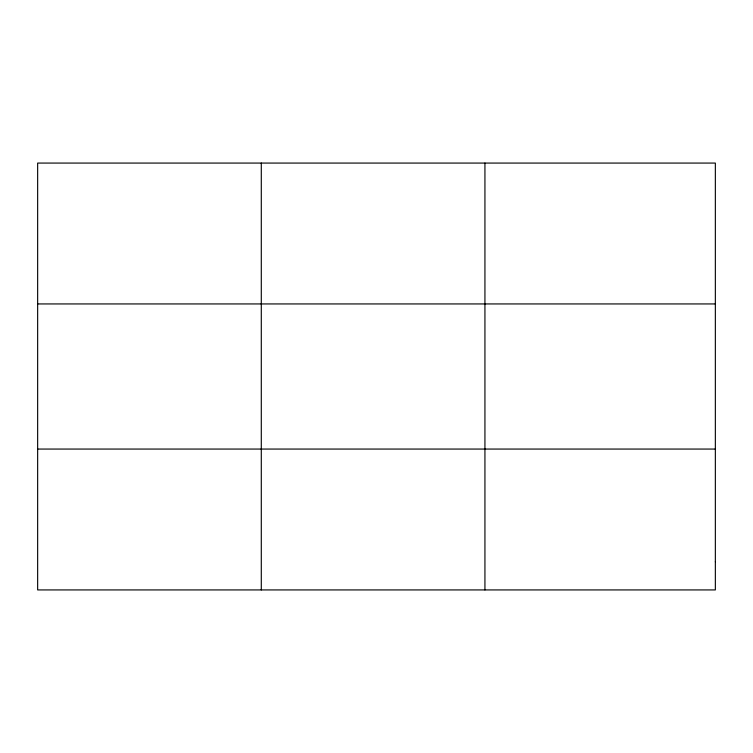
<?xml version="1.0" encoding="UTF-8"?>
<svg xmlns="http://www.w3.org/2000/svg" width="753" height="753" viewBox="0 0 753 753"><rect width="100%" height="100%" fill="white"/><g stroke="black" fill="none" stroke-linecap="round" stroke-linejoin="round"><path stroke-width="1.13" d="M261.291 163.072L261.291 589.928M484.932 163.072L484.932 589.928M37.65 303.939L715.35 303.939M37.65 449.061L715.35 449.061M715.35 561.757L715.35 589.928L37.65 589.928L37.65 163.072L715.35 163.072L715.35 561.757"/></g></svg>
